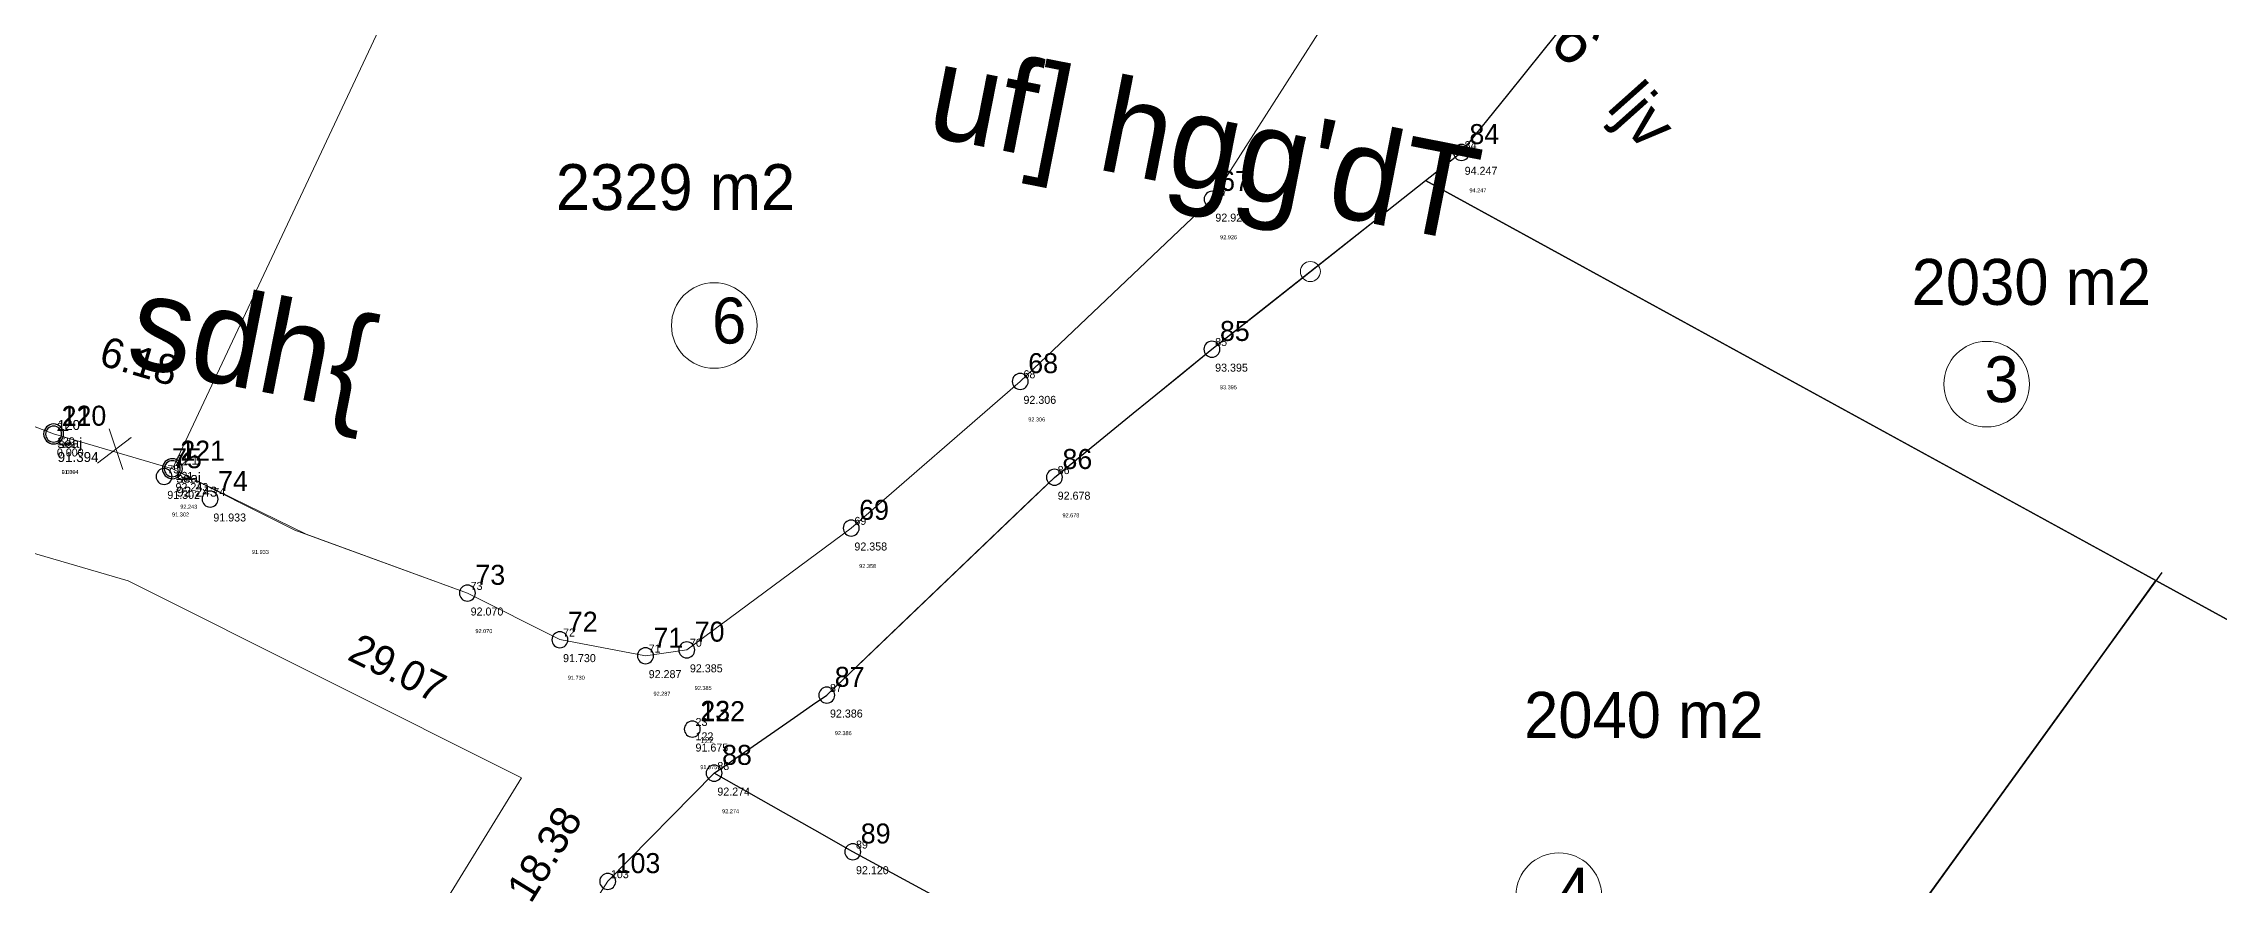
# Model space of a CAD drawing. Header units: millimetres. Extents: x 0 to 151572, y 0 to 180002.
# Drawn here: x 151290.8 to 151399.5, y 179769.8 to 179811.9 of the extents above; entities that cross this region are included whole.
import ezdxf

# ---------------------------------------------------------------- set-up
doc = ezdxf.new("R2010")
doc.units = ezdxf.units.MM
doc.layers.get('0').update_dxf_attribs({"linetype": 'CONTINUOUS'})
doc.layers.get('DEFPOINTS').update_dxf_attribs({"linetype": 'CONTINUOUS'})
for name, color, linetype in [('120', 7, 'CONTINUOUS'), ('121', 7, 'CONTINUOUS'), ('122', 7, 'CONTINUOUS'), ('DIM', 12, 'CONTINUOUS'), ('DIM6', 2, 'CONTINUOUS'), ('FRAME', 7, 'CONTINUOUS'), ('Point_Codes', 7, 'CONTINUOUS'), ('Point_Elevations', 7, 'CONTINUOUS'), ('Point_Names', 7, 'CONTINUOUS'), ('seaj', 7, 'CONTINUOUS'), ('TEXT', 6, 'CONTINUOUS')]:
    doc.layers.add(name, color=color, linetype=linetype)
doc.styles.add('F1', font='f1.shx', dxfattribs={"height": 0.5})
doc.styles.add('MONOTEXT', font='txt')
doc.dimstyles.new('250', dxfattribs={"dimtxt": 1.5, "dimasz": 0.18, "dimexe": 0.18, "dimexo": 0.0625, "dimgap": 0.09, "dimtad": 0, "dimzin": 0, "dimdsep": 46, "dimtxsty": 'Standard', "dimcen": 0.09, "dimse1": 1, "dimse2": 1, "dimsd1": 1, "dimsd2": 1, "dimclrt": 2, "dimazin": 0, "dimtfac": 1, "dimtofl": 0, "dimtmove": 0, "dimatfit": 3, "dimfxl": 1, "dimtolj": 1, "dimtzin": 0, "dimarcsym": 0})

# ---------------------------------------------------------------- blocks, each defined once
blk = doc.blocks.new('CIRCLE', base_point=(100, 100))
at = {"color": 0}
for start, end in [(90, 270), (270, 90)]:
    blk.add_arc((100, 100), 100, start, end, dxfattribs=at)
at = {"flags": 1}
for tag in ['NAME', 'FEATURE_CODE']:
    blk.add_attdef(tag, (0, 0), '', height=1, dxfattribs=at)
blk = doc.blocks.new('*D46')
at = {"layer": 'DEFPOINTS', "color": 0, "transparency": 16777216}
for p in [(151323.25, 179777.59), (151311.04, 179763.52), (151313.62, 179761.93)]:
    blk.add_point(p, dxfattribs=at)
at = {"layer": 'DIM6', "color": 2, "lineweight": 0, "transparency": 16777216, "insert": (151315.86, 179771.35), "char_height": 1.5, "attachment_point": 5, "rotation": 58.401}
blk.add_mtext('\\A1;18.38', dxfattribs=at)
blk = doc.blocks.new('*D45')
at = {"layer": 'DEFPOINTS', "color": 0, "transparency": 16777216}
for p in [(151297.26, 179790.61), (151295.52, 179787.14), (151323.25, 179777.59)]:
    blk.add_point(p, dxfattribs=at)
at = {"layer": 'DIM6', "color": 2, "lineweight": 0, "transparency": 16777216, "insert": (151308.52, 179780.63), "char_height": 1.5, "attachment_point": 5, "rotation": 333.387}
blk.add_mtext('\\A1;29.07', dxfattribs=at)
blk = doc.blocks.new('*D44')
at = {"layer": 'DEFPOINTS', "color": 0, "transparency": 16777216}
for p in [(151292.64, 179796.84), (151291.33, 179792.34), (151297.26, 179790.61)]:
    blk.add_point(p, dxfattribs=at)
at = {"layer": 'DIM6', "color": 2, "lineweight": 0, "transparency": 16777216, "insert": (151295.61, 179795.98), "char_height": 1.5, "attachment_point": 5, "rotation": 343.7105}
blk.add_mtext('\\A1;6.18', dxfattribs=at)
blk = doc.blocks.new('*D43')
at = {"layer": 'DEFPOINTS', "color": 0, "transparency": 16777216}
for p in [(151280.1, 179796.64), (151279.04, 179793.85), (151291.33, 179792.34)]:
    blk.add_point(p, dxfattribs=at)
at = {"layer": 'DIM6', "color": 2, "lineweight": 0, "transparency": 16777216, "insert": (151284.65, 179791.71), "char_height": 1.5, "attachment_point": 5, "rotation": 339.0704}
blk.add_mtext('\\A1;12.02', dxfattribs=at)
blk = doc.blocks.new('A$C45845B06')
at = {"color": 30}
ref = blk.add_blockref('CIRCLE', (100.1, 129.12, 94.25), dxfattribs=dict(at, xscale=0.003999999986262992, yscale=0.003999999986262992, zscale=0.003999999986262992))
ref.add_attrib('NAME', '84', (100.26, 129.28, 94.25), dxfattribs={"height": 0.4})
ref.add_attrib('ELEVATION', '94.247', (100.26, 128, 94.25), dxfattribs={"height": 0.4})
ref = blk.add_blockref('CIRCLE', (87.64, 126.78, 92.93), dxfattribs=dict(at, xscale=0.003999999986262992, yscale=0.003999999986262992, zscale=0.003999999986262992))
ref.add_attrib('NAME', '67', (87.8, 126.94, 92.93), dxfattribs={"height": 0.4})
ref.add_attrib('ELEVATION', '92.926', (87.8, 125.66, 92.93), dxfattribs={"height": 0.4})
ref = blk.add_blockref('CIRCLE', (87.63, 119.28, 93.4), dxfattribs=dict(at, xscale=0.003999999986262992, yscale=0.003999999986262992, zscale=0.003999999986262992))
ref.add_attrib('NAME', '85', (87.79, 119.44, 93.4), dxfattribs={"height": 0.4})
ref.add_attrib('ELEVATION', '93.395', (87.79, 118.16, 93.4), dxfattribs={"height": 0.4})
ref = blk.add_blockref('CIRCLE', (78.05, 117.67, 92.31), dxfattribs=dict(at, xscale=0.003999999986262992, yscale=0.003999999986262992, zscale=0.003999999986262992))
ref.add_attrib('NAME', '68', (78.21, 117.83, 92.31), dxfattribs={"height": 0.4})
ref.add_attrib('ELEVATION', '92.306', (78.21, 116.55, 92.31), dxfattribs={"height": 0.4})
ref = blk.add_blockref('CIRCLE', (35.26, 112.92, 91.3), dxfattribs=dict(at, xscale=0.003999999986262992, yscale=0.003999999986262992, zscale=0.003999999986262992))
ref.add_attrib('NAME', '75', (35.42, 113.08, 91.3), dxfattribs={"height": 0.4})
ref.add_attrib('ELEVATION', '91.302', (35.42, 111.8, 91.3), dxfattribs={"height": 0.4})
ref = blk.add_blockref('CIRCLE', (79.76, 112.88, 92.68), dxfattribs=dict(at, xscale=0.003999999986262992, yscale=0.003999999986262992, zscale=0.003999999986262992))
ref.add_attrib('NAME', '86', (79.92, 113.04, 92.68), dxfattribs={"height": 0.4})
ref.add_attrib('ELEVATION', '92.678', (79.92, 111.76, 92.68), dxfattribs={"height": 0.4})
ref = blk.add_blockref('CIRCLE', (37.56, 111.79, 91.93), dxfattribs=dict(at, xscale=0.003999999986262992, yscale=0.003999999986262992, zscale=0.003999999986262992))
ref.add_attrib('NAME', '74', (37.72, 111.95, 91.93), dxfattribs={"height": 0.4})
ref.add_attrib('ELEVATION', '91.933', (37.72, 110.67, 91.93), dxfattribs={"height": 0.4})
ref = blk.add_blockref('CIRCLE', (69.6, 110.34, 92.36), dxfattribs=dict(at, xscale=0.003999999986262992, yscale=0.003999999986262992, zscale=0.003999999986262992))
ref.add_attrib('NAME', '69', (69.76, 110.5, 92.36), dxfattribs={"height": 0.4})
ref.add_attrib('ELEVATION', '92.358', (69.76, 109.22, 92.36), dxfattribs={"height": 0.4})
ref = blk.add_blockref('CIRCLE', (50.42, 107.09, 92.07), dxfattribs=dict(at, xscale=0.003999999986262992, yscale=0.003999999986262992, zscale=0.003999999986262992))
ref.add_attrib('NAME', '73', (50.58, 107.25, 92.07), dxfattribs={"height": 0.4})
ref.add_attrib('ELEVATION', '92.070', (50.58, 105.97, 92.07), dxfattribs={"height": 0.4})
ref = blk.add_blockref('CIRCLE', (55.04, 104.76, 91.73), dxfattribs=dict(at, xscale=0.003999999986262992, yscale=0.003999999986262992, zscale=0.003999999986262992))
ref.add_attrib('NAME', '72', (55.2, 104.92, 91.73), dxfattribs={"height": 0.4})
ref.add_attrib('ELEVATION', '91.730', (55.2, 103.64, 91.73), dxfattribs={"height": 0.4})
ref = blk.add_blockref('CIRCLE', (59.32, 103.96, 92.29), dxfattribs=dict(at, xscale=0.003999999986262992, yscale=0.003999999986262992, zscale=0.003999999986262992))
ref.add_attrib('NAME', '71', (59.48, 104.12, 92.29), dxfattribs={"height": 0.4})
ref.add_attrib('ELEVATION', '92.287', (59.48, 102.84, 92.29), dxfattribs={"height": 0.4})
ref = blk.add_blockref('CIRCLE', (61.38, 104.25, 92.38), dxfattribs=dict(at, xscale=0.003999999986262992, yscale=0.003999999986262992, zscale=0.003999999986262992))
ref.add_attrib('NAME', '70', (61.54, 104.41, 92.38), dxfattribs={"height": 0.4})
ref.add_attrib('ELEVATION', '92.385', (61.54, 103.13, 92.38), dxfattribs={"height": 0.4})
ref = blk.add_blockref('CIRCLE', (68.38, 101.99, 92.39), dxfattribs=dict(at, xscale=0.003999999986262992, yscale=0.003999999986262992, zscale=0.003999999986262992))
ref.add_attrib('NAME', '87', (68.54, 102.15, 92.39), dxfattribs={"height": 0.4})
ref.add_attrib('ELEVATION', '92.386', (68.54, 100.87, 92.39), dxfattribs={"height": 0.4})
ref = blk.add_blockref('CIRCLE', (62.75, 98.09, 92.27), dxfattribs=dict(at, xscale=0.003999999986262992, yscale=0.003999999986262992, zscale=0.003999999986262992))
ref.add_attrib('NAME', '88', (62.91, 98.25, 92.27), dxfattribs={"height": 0.4})
ref.add_attrib('ELEVATION', '92.274', (62.91, 96.97, 92.27), dxfattribs={"height": 0.4})
ref = blk.add_blockref('CIRCLE', (69.68, 94.16, 92.12), dxfattribs=dict(at, xscale=0.003999999986262992, yscale=0.003999999986262992, zscale=0.003999999986262992))
ref.add_attrib('NAME', '89', (69.84, 94.32, 92.12), dxfattribs={"height": 0.4})
ref.add_attrib('ELEVATION', '92.120', (69.84, 93.04, 92.12), dxfattribs={"height": 0.4})
ref = blk.add_blockref('CIRCLE', (57.43, 92.68, 91.53), dxfattribs=dict(at, xscale=0.003999999986262992, yscale=0.003999999986262992, zscale=0.003999999986262992))
ref.add_attrib('NAME', '103', (57.59, 92.84, 91.53), dxfattribs={"height": 0.4})
ref.add_attrib('ELEVATION', '91.529', (57.59, 91.56, 91.53), dxfattribs={"height": 0.4})
at = {"layer": '120', "color": 30}
ref = blk.add_blockref('CIRCLE', (29.74, 115.04), dxfattribs=dict(at, xscale=0.003999999986262992, yscale=0.003999999986262992, zscale=0.003999999986262992))
ref.add_attrib('NAME', '21', (29.9, 115.2), dxfattribs={"layer": '0', "height": 0.4})
ref.add_attrib('FEATURE_CODE', '120', (29.9, 114.48), dxfattribs={"layer": '0', "height": 0.4})
ref.add_attrib('ELEVATION', '0.000', (29.9, 113.92), dxfattribs={"layer": '0', "height": 0.4})
at = {"layer": '121', "color": 30}
ref = blk.add_blockref('CIRCLE', (35.67, 113.31, 92.24), dxfattribs=dict(at, xscale=0.003999999986262992, yscale=0.003999999986262992, zscale=0.003999999986262992))
ref.add_attrib('NAME', '22', (35.83, 113.47, 92.24), dxfattribs={"layer": '0', "height": 0.4})
ref.add_attrib('FEATURE_CODE', '121', (35.83, 112.75, 92.24), dxfattribs={"layer": '0', "height": 0.4})
ref.add_attrib('ELEVATION', '92.243', (35.83, 112.19, 92.24), dxfattribs={"layer": '0', "height": 0.4})
at = {"layer": '122', "color": 30}
ref = blk.add_blockref('CIRCLE', (61.66, 100.29, 91.67), dxfattribs=dict(at, xscale=0.003999999986262992, yscale=0.003999999986262992, zscale=0.003999999986262992))
ref.add_attrib('NAME', '23', (61.82, 100.45, 91.67), dxfattribs={"layer": '0', "height": 0.4})
ref.add_attrib('FEATURE_CODE', '122', (61.82, 99.73, 91.67), dxfattribs={"layer": '0', "height": 0.4})
ref.add_attrib('ELEVATION', '91.675', (61.82, 99.17, 91.67), dxfattribs={"layer": '0', "height": 0.4})
at = {"layer": 'Point_Codes', "color": 6, "char_height": 0.3, "attachment_point": 1, "style": 'MONOTEXT'}
for s, insert in [('120', (30.14, 114.64)), ('121', (36.07, 112.91, 92.24)), ('122', (62.06, 99.89, 91.67))]:
    blk.add_mtext(s, dxfattribs=dict(at, insert=insert))
at = {"layer": 'Point_Elevations', "color": 4, "char_height": 0.2, "attachment_point": 1, "style": 'MONOTEXT'}
for s, insert in [('94.247', (100.5, 127.32, 94.25)), ('92.926', (88.04, 124.98, 92.93)), ('93.395', (88.03, 117.48, 93.4)), ('92.306', (78.45, 115.87, 92.31)), ('0.000', (30.14, 113.24)), ('91.302', (35.66, 111.12, 91.3)), ('92.243', (36.07, 111.51, 92.24)), ('92.678', (80.16, 111.08, 92.68)), ('91.933', (39.65, 109.25, 18.39)), ('92.358', (70, 108.54, 92.36)), ('92.070', (50.82, 105.29, 92.07)), ('91.730', (55.44, 102.96, 91.73)), ('92.385', (61.78, 102.45, 92.38)), ('92.287', (59.72, 102.16, 92.29)), ('92.386', (68.78, 100.19, 92.39)), ('91.675', (62.06, 98.49, 91.67)), ('92.274', (63.15, 96.29, 92.27))]:
    blk.add_mtext(s, dxfattribs=dict(at, insert=insert))
at = {"layer": 'Point_Names', "color": 1, "char_height": 1, "width": 1, "attachment_point": 7, "style": 'MONOTEXT'}
for s, insert in [('84', (100.5, 129.52, 94.25)), ('67', (88.04, 127.18, 92.93)), ('85', (88.03, 119.68, 93.4)), ('68', (78.45, 118.07, 92.31)), ('21', (30.14, 115.44)), ('75', (35.66, 113.32, 91.3)), ('22', (36.07, 113.71, 92.24)), ('86', (80.16, 113.28, 92.68)), ('74', (37.96, 112.19, 91.93)), ('69', (70, 110.74, 92.36)), ('73', (50.82, 107.49, 92.07)), ('72', (55.44, 105.16, 91.73)), ('70', (61.78, 104.65, 92.38)), ('71', (59.72, 104.36, 92.29)), ('87', (68.78, 102.39, 92.39)), ('23', (62.06, 100.69, 91.67)), ('88', (63.15, 98.49, 92.27)), ('89', (70.08, 94.56, 92.12)), ('103', (57.83, 93.08, 91.53))]:
    blk.add_mtext(s, dxfattribs=dict(at, insert=insert))

msp = doc.modelspace()

# ---------------------------------------------------------------- hatches: boundary and pattern name
at = {"layer": 'DIM6'}
h = msp.add_hatch(dxfattribs=at)
h.set_pattern_fill('JIS_RC_10', color=256, scale=20)
h.paths.add_polyline_path([(151409.816, 179769.399, -0.2570823), (151409.584, 179769.821, -0.5909298), (151410.351, 179770.244), (151413.599, 179775.376), (151411.064, 179776.981), (151396.397, 179785.014), (151393.275, 179780.694), (151388.482, 179774.064), (151383.321, 179766.924), (151379.682, 179761.89), (151378.052, 179759.635), (151374.421, 179754.613), (151371.532, 179750.616), (151376.279, 179748.362), (151383.32, 179745.02, -0.2895997), (151383.681, 179745.248, -0.5235039), (151384.056, 179744.708), (151386.385, 179743.836), (151391.428, 179741.947), (151396.052, 179740.23), (151396.278, 179740.812, -1), (151396.568, 179741.558), (151403.379, 179759.083, -0.8299457), (151403.524, 179759.855, -0.1420029), (151403.738, 179759.793), (151408.032, 179766.578, -0.2571071), (151407.799, 179767.001, -0.5909578), (151408.566, 179767.423)])
h.paths.add_polyline_path([(151410.174, 179766.223), (151408.761, 179766.809, -0.4651963), (151408.032, 179766.578), (151403.738, 179759.793, -0.9076018), (151403.379, 179759.083), (151396.568, 179741.558, -0.9999519), (151396.278, 179740.812), (151396.052, 179740.23), (151396.713, 179739.974, -0.3093658), (151397.085, 179740.229, -0.5702215), (151397.436, 179739.636), (151416.586, 179729.121, -0.2737056), (151416.936, 179729.329, -0.5002224), (151417.32, 179728.817), (151447.708, 179719.93, -0.3331357), (151448.092, 179720.218, -0.5002224), (151448.476, 179719.706), (151448.835, 179719.6), (151469.819, 179733.487, -0.5999709), (151470.239, 179734.263), (151470.279, 179740.791, -0.4123977), (151469.782, 179741.291, -0.0984649), (151469.82, 179741.482)])
h.paths.add_polyline_path([(151418.273, 179754.129, -1), (151413.998, 179754.129, -1)], flags=16)
h.paths.add_polyline_path([(151403.584, 179759.515), (151404.651, 179759.515), (151404.651, 179760.115), (151403.584, 179760.115)], flags=25)
h.paths.add_polyline_path([(151396.483, 179741.245), (151397.617, 179741.245), (151397.617, 179741.845), (151396.483, 179741.845)], flags=25)
h.paths.add_polyline_path([(151383.741, 179743.628), (151385.808, 179743.628), (151385.808, 179744.228), (151383.741, 179744.228)], flags=25)
h.paths.add_polyline_path([(151383.741, 179744.908), (151384.475, 179744.908), (151384.475, 179745.508), (151383.741, 179745.508)], flags=25)
h.paths.add_polyline_path([(151403.674, 179759.605), (151406.341, 179759.605), (151406.341, 179761.105), (151403.674, 179761.105)], flags=25)
h.paths.add_polyline_path([(151396.573, 179741.335), (151399.407, 179741.335), (151399.407, 179742.835), (151396.573, 179742.835)], flags=25)
h.paths.add_polyline_path([(151383.831, 179744.998), (151385.665, 179744.998), (151385.665, 179746.498), (151383.831, 179746.498)], flags=25)
h.paths.add_polyline_path([(151403.584, 179758.235), (151405.784, 179758.235), (151405.784, 179758.835), (151403.584, 179758.835)], flags=24)
h.paths.add_polyline_path([(151403.584, 179758.795), (151406.051, 179758.795), (151406.051, 179759.395), (151403.584, 179759.395)], flags=24)
h.paths.add_polyline_path([(151396.483, 179739.965), (151398.483, 179739.965), (151398.483, 179740.565), (151396.483, 179740.565)], flags=25)
h.paths.add_polyline_path([(151396.483, 179740.525), (151398.95, 179740.525), (151398.95, 179741.125), (151396.483, 179741.125)], flags=24)
h.paths.add_polyline_path([(151448.152, 179719.878), (151449.018, 179719.878), (151449.018, 179720.478), (151448.152, 179720.478)], flags=25)
h.paths.add_polyline_path([(151416.996, 179728.989), (151417.863, 179728.989), (151417.863, 179729.589), (151416.996, 179729.589)], flags=25)
h.paths.add_polyline_path([(151397.145, 179738.609), (151399.145, 179738.609), (151399.145, 179739.209), (151397.145, 179739.209)], flags=25)
h.paths.add_polyline_path([(151397.145, 179739.889), (151398.012, 179739.889), (151398.012, 179740.489), (151397.145, 179740.489)], flags=25)
h.paths.add_polyline_path([(151403.874, 179757.405), (151404.974, 179757.405), (151404.974, 179757.705), (151403.874, 179757.705)], flags=24)
h.paths.add_polyline_path([(151403.849, 179758.68), (151405.699, 179758.68), (151405.699, 179759.13), (151403.849, 179759.13)], flags=24)
h.paths.add_polyline_path([(151396.748, 179740.41), (151398.598, 179740.41), (151398.598, 179740.86), (151396.748, 179740.86)], flags=24)
h.paths.add_polyline_path([(151448.242, 179719.968), (151450.408, 179719.968), (151450.408, 179721.468), (151448.242, 179721.468)], flags=25)
h.paths.add_polyline_path([(151417.086, 179729.079), (151419.253, 179729.079), (151419.253, 179730.579), (151417.086, 179730.579)], flags=25)
h.paths.add_polyline_path([(151397.235, 179739.979), (151399.402, 179739.979), (151399.402, 179741.479), (151397.235, 179741.479)], flags=25)
h.paths.add_polyline_path([(151417.355, 179746.43), (151433.797, 179745.447), (151434.003, 179748.888), (151417.56, 179749.871)], flags=24)
h.paths.add_polyline_path([(151435.918, 179738.994), (151445.635, 179738.994), (151445.635, 179743.753), (151435.918, 179743.753)], flags=24)
h.paths.add_polyline_path([(151415.453, 179752.652), (151418.134, 179752.652), (151418.134, 179756.099), (151415.453, 179756.099)], flags=8)

# ---------------------------------------------------------------- linework, layer by layer
at = {"layer": 'DIM', "color": 7, "lineweight": 0, "flags": 128}
msp.add_lwpolyline([(151303.387, 179787.54), (151297.261, 179790.609), (151291.327, 179792.343), (151280.104, 179796.636), (151274.503, 179799.068), (151291.893, 179845.615)], dxfattribs=at)
at = {"layer": 'DIM6', "color": 7, "lineweight": 0}
for p, q in [((151368.94, 179815.437, 94.253), (151361.687, 179806.423, 94.247)), ((151361.687, 179806.423, 94.247), (151349.214, 179796.578, 93.395)), ((151354.136, 179800.463, 94.935), (151349.214, 179796.578, 94.935)), ((151349.214, 179796.578, 93.395), (151341.348, 179790.175, 92.678)), ((151349.214, 179796.578, 94.935), (151341.348, 179790.175, 94.935)), ((151295.207, 179792.173), (151293.52, 179790.889)), ((151294.102, 179792.594), (151294.785, 179790.569)), ((151295.087, 179792.093), (151295.207, 179792.173)), ((151341.348, 179790.175, 92.678), (151329.969, 179779.289, 92.386)), ((151341.348, 179790.175, 94.935), (151329.969, 179779.289, 94.935)), ((151329.969, 179779.289, 92.386), (151324.339, 179775.388, 92.274)), ((151329.969, 179779.289, 94.935), (151324.339, 179775.388, 94.935)), ((151324.339, 179775.388, 92.274), (151319.018, 179769.983, 91.529)), ((151324.339, 179775.388, 92.274), (151331.268, 179771.462, 92.12)), ((151324.339, 179775.388, 94.935), (151331.268, 179771.462, 94.935)), ((151331.268, 179771.462, 92.12), (151356.356, 179757.821, 93.668)), ((151331.268, 179771.462, 94.935), (151352.545, 179759.893, 94.935)), ((151319.018, 179769.983, 91.529), (151313.62, 179761.535, 91.017))]:
    msp.add_line(p, q, dxfattribs=at)
at = {"layer": 'DIM6'}
for p, q in [((151359.892, 179805.007, 90.532), (151411.984, 179776.477, -0.728)), ((151396.692, 179785.422, 28.521), (151371.37, 179750.391, 93.919))]:
    msp.add_line(p, q, dxfattribs=at)
at = {"layer": 'DIM6', "color": 7, "lineweight": 0, "flags": 128}
for points, elevation in [([(151358.946, 179819.291), (151343.806, 179829.555), (151341.449, 179832.204), (151339.318, 179836.616), (151337.233, 179846.837), (151335.067, 179860.759), (151329.19, 179858.715), (151319.718, 179838.41), (151319.718, 179838.41), (151297.261, 179790.609), (151297.261, 179790.609), (151297.261, 179790.609), (151297.261, 179790.609), (151303.947, 179787.335), (151312.004, 179784.391), (151316.629, 179782.063), (151320.906, 179781.257), (151322.972, 179781.551), (151331.191, 179787.637), (151339.639, 179794.969), (151349.226, 179804.078), (151358.946, 179819.291)], 91.302), ([(151352.545, 179759.893), (151331.268, 179771.462), (151324.339, 179775.388), (151319.018, 179769.983), (151313.62, 179761.535), (151309.005, 179750.825), (151303.462, 179742.052), (151301.697, 179737.421), (151304.184, 179733.157), (151314.431, 179729.526), (151332.46, 179726.388), (151332.664, 179726.265)], 92.679)]:
    msp.add_lwpolyline(points, close=True, dxfattribs=dict(at, elevation=elevation))
for points, elevation in [([(151303.387, 179787.54), (151312.004, 179784.391), (151316.629, 179782.063), (151320.906, 179781.257), (151322.972, 179781.551), (151331.191, 179787.637), (151339.639, 179794.969), (151349.226, 179804.078), (151358.946, 179819.291), (151343.806, 179829.555), (151341.449, 179832.204), (151339.318, 179836.616), (151337.233, 179846.837), (151335.067, 179860.759)], 91.302), ([(151371.209, 179818.256), (151361.687, 179806.423), (151349.214, 179796.578), (151341.348, 179790.175), (151329.969, 179779.289), (151324.339, 179775.388), (151331.268, 179771.462), (151356.356, 179757.821), (151383.681, 179744.848), (151397.085, 179739.829), (151416.936, 179728.929), (151448.835, 179719.6)], 94.253)]:
    msp.add_lwpolyline(points, dxfattribs=dict(at, elevation=elevation))
at = {"layer": 'DIM6', "color": 0, "flags": 128}
for points, elevation in [([(151415.305, 179823.596), (151421.723, 179810.466), (151424.467, 179804.854), (151430.07, 179793.5), (151424.582, 179791.138), (151417.906, 179784.862), (151413.326, 179780.555), (151411.064, 179776.981), (151396.397, 179785.014), (151359.892, 179805.007), (151361.687, 179806.423), (151363.999, 179809.297), (151365.77, 179811.498), (151371.209, 179818.256)], 0.884), ([(151335.781, 179769.008), (151331.268, 179771.462), (151329.365, 179772.54), (151327.803, 179773.425), (151326.071, 179774.407), (151324.339, 179775.388), (151327.154, 179777.338), (151328.358, 179778.173), (151329.261, 179778.798), (151329.969, 179779.289), (151333.6, 179782.763), (151337.004, 179786.019), (151340.08, 179788.961), (151341.348, 179790.175), (151345.281, 179793.377), (151347.624, 179795.283), (151349.214, 179796.578), (151351.675, 179798.521), (151354.136, 179800.463), (151359.892, 179805.007), (151378.144, 179795.01), (151388.642, 179789.261), (151396.397, 179785.014), (151391.67, 179778.474), (151384.031, 179767.907)], 93.5)]:
    msp.add_lwpolyline(points, dxfattribs=dict(at, elevation=elevation))
at = {"layer": 'DIM6', "color": 7, "lineweight": 0, "flags": 128}
msp.add_lwpolyline([(151330.3, 179720.674), (151312.903, 179723.701), (151300.108, 179728.236), (151295.068, 179736.877), (151298.064, 179744.735), (151303.685, 179753.731), (151308.265, 179764.681), (151314.709, 179775.156), (151295.058, 179785.002), (151289.411, 179786.652), (151277.836, 179791.079), (151266.89, 179795.833)], dxfattribs=at)
at = {"layer": 'DIM6', "color": 0, "flags": 128}
msp.add_lwpolyline([(151448.835, 179719.6), (151448.092, 179719.818), (151416.936, 179728.929), (151397.085, 179739.829), (151396.052, 179740.23), (151391.428, 179741.947), (151386.385, 179743.836), (151383.681, 179744.848), (151376.279, 179748.362), (151371.532, 179750.616), (151374.421, 179754.613), (151378.052, 179759.635), (151379.682, 179761.89), (151383.321, 179766.924), (151388.482, 179774.064), (151393.275, 179780.694), (151396.397, 179785.014), (151411.064, 179776.981), (151415.289, 179774.307), (151410.174, 179766.223), (151470.282, 179741.291), (151470.236, 179733.763)], close=True, dxfattribs=at)
at = {"layer": 'DIM6', "color": 7, "lineweight": 0}
for centre, radius in [((151354.136, 179800.463, 96.483), 0.5), ((151324.343, 179797.766), 2.138), ((151387.936, 179794.834), 2.138), ((151366.553, 179769.268), 2.138)]:
    msp.add_circle(centre, radius, dxfattribs=at)

# ---------------------------------------------------------------- block references
at = {"color": 7, "lineweight": 0}
msp.add_blockref('A$C45845B06', (151261.588, 179677.299), dxfattribs=at)
at = {"layer": 'seaj', "color": 7}
ref = msp.add_blockref('CIRCLE', (151291.327, 179792.343, 91.394), dxfattribs=dict(at, xscale=0.005, yscale=0.005, zscale=0.005))
ref.add_attrib('NAME', '120', (151291.527, 179792.543, 91.394), dxfattribs={"layer": '0', "height": 0.5})
ref.add_attrib('FEATURE_CODE', 'seaj', (151291.527, 179791.643, 91.394), dxfattribs={"layer": '0', "height": 0.5})
ref.add_attrib('ELEVATION', '91.394', (151291.527, 179790.943, 91.394), dxfattribs={"layer": '0', "height": 0.5})
ref = msp.add_blockref('CIRCLE', (151297.261, 179790.609, 92.243), dxfattribs=dict(at, xscale=0.005, yscale=0.005, zscale=0.005))
ref.add_attrib('NAME', '121', (151297.461, 179790.809, 92.243), dxfattribs={"layer": '0', "height": 0.5})
ref.add_attrib('FEATURE_CODE', 'seaj', (151297.461, 179789.909, 92.243), dxfattribs={"layer": '0', "height": 0.5})
ref.add_attrib('ELEVATION', '92.243', (151297.461, 179789.209, 92.243), dxfattribs={"layer": '0', "height": 0.5})

# ---------------------------------------------------------------- texts
at = {"layer": 'FRAME', "color": 7, "style": 'F1'}
for s, height, rotation, p in [("'vdR uvQ   6   ljv", 2.34375, 311.74447, (151355.736, 179823.354)), ("uf] hgg'dT", 4.6875, 348.85001, (151334.82, 179807.282, -62.342)), ('sdh{', 4.6875, 348.85001, (151294.84, 179795.811))]:
    msp.add_text(s, height=height, rotation=rotation, dxfattribs=at).set_placement(p)
at = {"layer": 'Point_Codes', "color": 7, "char_height": 0.2, "width": 0.8, "attachment_point": 1, "style": 'MONOTEXT'}
for insert in [(151291.727, 179791.943, 91.394), (151297.661, 179790.209, 92.243)]:
    msp.add_mtext('seaj', dxfattribs=dict(at, insert=insert))
at = {"layer": 'Point_Elevations', "color": 7, "char_height": 0.2, "width": 1.4, "attachment_point": 1, "style": 'MONOTEXT'}
for s, insert in [('91.394', (151291.727, 179790.543, 91.394)), ('92.243', (151297.661, 179788.809, 92.243))]:
    msp.add_mtext(s, dxfattribs=dict(at, insert=insert))
at = {"layer": 'Point_Names', "color": 7, "char_height": 1, "width": 3, "attachment_point": 7, "style": 'MONOTEXT'}
for s, insert in [('120', (151291.727, 179792.743, 91.394)), ('121', (151297.661, 179791.009, 92.243)), ('122', (151323.65, 179777.988, 91.675))]:
    msp.add_mtext(s, dxfattribs=dict(at, insert=insert))
at = {"layer": 'TEXT', "color": 7}
for s, height, p in [('2329 m2', 2.2984, (151316.427, 179803.534)), ('2030 m2', 2.2984, (151384.192, 179798.795)), ('6', 2.298, (151324.235, 179796.864)), ('3', 2.298, (151387.828, 179793.931)), ('2040 m2', 2.2984, (151364.82, 179777.153)), ('4', 2.298, (151366.445, 179768.365))]:
    msp.add_text(s, height=height, dxfattribs=at).set_placement(p)

# ---------------------------------------------------------------- dimensions: what is measured, and where the dimension line sits
at = {"layer": 'DIM6', "color": 7, "lineweight": 0}
for p1, p2, distance, picture, middle in [((151291.327, 179792.343), (151280.104, 179796.636), 2.978, '*D43', (151284.652, 179791.708)), ((151297.261, 179790.609), (151291.327, 179792.343), -4.688, '*D44', (151295.609, 179795.976)), ((151323.25, 179777.588), (151297.261, 179790.609), 3.882, '*D45', (151308.517, 179780.628)), ((151323.25, 179777.588), (151313.62, 179761.935), -3.029, '*D46', (151315.855, 179771.348))]:
    dim = msp.add_aligned_dim(p1=p1, p2=p2, distance=distance, dimstyle='250', dxfattribs=at)
    dim.commit()
    dim.dimension.update_dxf_attribs({"geometry": picture, "text_midpoint": middle})

doc.saveas('drawing.dxf')
